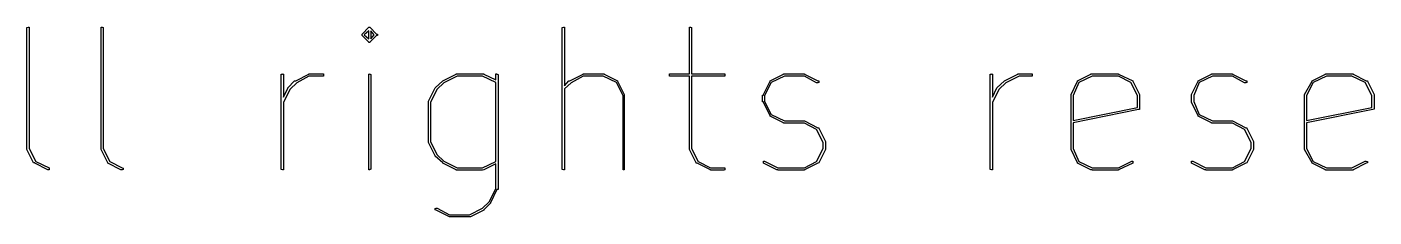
# Model space of a CAD drawing. Extents: x 83 to 245, y -135 to -50.
# Drawn here: x 119.92 to 121.138, y -55.981 to -55.809 of the extents above; entities that cross this region are included whole.
import ezdxf

# ---------------------------------------------------------------- set-up
doc = ezdxf.new("R2010")
doc.units = 0
doc.header["$MEASUREMENT"] = 0
doc.layers.add('BLACK', color=7, linetype='CONTINUOUS')

msp = doc.modelspace()

# ---------------------------------------------------------------- linework, layer by layer
at = {"layer": 'BLACK', "linetype": 'CONTINUOUS'}
for p, q in [((119.92, -55.8098), (119.921, -55.8096)), ((119.92, -55.8101), (119.92, -55.8098)), ((119.92, -55.8105), (119.92, -55.8101)), ((119.92, -55.9193), (119.92, -55.8105)), ((119.921, -55.8096), (119.921, -55.8095)), ((119.921, -55.8095), (119.921, -55.8095)), ((119.921, -55.8095), (119.922, -55.8096)), ((119.922, -55.8096), (119.922, -55.8098)), ((119.922, -55.8098), (119.922, -55.8101)), ((119.922, -55.8101), (119.922, -55.8105)), ((119.922, -55.8105), (119.922, -55.9191)), ((119.987, -55.8096), (119.988, -55.8095)), ((119.987, -55.8098), (119.987, -55.8096)), ((119.987, -55.8101), (119.987, -55.8098)), ((119.987, -55.8105), (119.987, -55.8101)), ((119.987, -55.9193), (119.987, -55.8105)), ((119.988, -55.8095), (119.988, -55.8095)), ((119.988, -55.8095), (119.988, -55.8096)), ((119.988, -55.8096), (119.989, -55.8098)), ((119.989, -55.8098), (119.989, -55.8101)), ((119.989, -55.8101), (119.989, -55.8105)), ((119.989, -55.8105), (119.989, -55.9191)), ((120.223, -55.8158), (120.229, -55.8097)), ((120.223, -55.8159), (120.223, -55.8158)), ((120.223, -55.816), (120.223, -55.8159)), ((120.223, -55.8159), (120.223, -55.8159)), ((120.223, -55.8161), (120.223, -55.816)), ((120.223, -55.8162), (120.223, -55.8161)), ((120.223, -55.8163), (120.223, -55.8162)), ((120.223, -55.8162), (120.223, -55.8162)), ((120.223, -55.8164), (120.223, -55.8163)), ((120.223, -55.8165), (120.223, -55.8164)), ((120.223, -55.8166), (120.223, -55.8165)), ((120.223, -55.8167), (120.223, -55.8166)), ((120.223, -55.8168), (120.223, -55.8167)), ((120.223, -55.8169), (120.223, -55.8168)), ((120.223, -55.8168), (120.223, -55.8168)), ((120.223, -55.817), (120.223, -55.8169)), ((120.223, -55.8171), (120.223, -55.817)), ((120.223, -55.8172), (120.223, -55.8171)), ((120.223, -55.8171), (120.223, -55.8171)), ((120.229, -55.8233), (120.223, -55.8172)), ((120.229, -55.8129), (120.225, -55.8165)), ((120.225, -55.8165), (120.229, -55.8201)), ((120.229, -55.8096), (120.229, -55.8095)), ((120.229, -55.8095), (120.229, -55.8095)), ((120.229, -55.8095), (120.229, -55.8095)), ((120.229, -55.8095), (120.229, -55.8095)), ((120.229, -55.8095), (120.23, -55.8095)), ((120.229, -55.8097), (120.229, -55.8096)), ((120.229, -55.8096), (120.229, -55.8096)), ((120.229, -55.8096), (120.229, -55.8096)), ((120.229, -55.8096), (120.229, -55.8096)), ((120.229, -55.8097), (120.229, -55.8097)), ((120.229, -55.8201), (120.229, -55.8129)), ((120.23, -55.8095), (120.23, -55.8095)), ((120.23, -55.8095), (120.23, -55.8095)), ((120.23, -55.8095), (120.23, -55.8095)), ((120.23, -55.8095), (120.23, -55.8095)), ((120.23, -55.8095), (120.23, -55.8095)), ((120.23, -55.8095), (120.23, -55.8096)), ((120.23, -55.8095), (120.23, -55.8095)), ((120.23, -55.8095), (120.23, -55.8095)), ((120.23, -55.8095), (120.23, -55.8095)), ((120.23, -55.8095), (120.23, -55.8095)), ((120.23, -55.8095), (120.23, -55.8095)), ((120.23, -55.8096), (120.23, -55.8096)), ((120.23, -55.8096), (120.23, -55.8096)), ((120.23, -55.8096), (120.23, -55.8096)), ((120.23, -55.8096), (120.23, -55.8097)), ((120.23, -55.8097), (120.23, -55.8097)), ((120.23, -55.8097), (120.236, -55.8158)), ((120.236, -55.8172), (120.23, -55.8233)), ((120.234, -55.8165), (120.231, -55.8129)), ((120.231, -55.8129), (120.231, -55.8201)), ((120.231, -55.8201), (120.234, -55.8165)), ((120.236, -55.8158), (120.236, -55.8159)), ((120.236, -55.8159), (120.237, -55.8159)), ((120.237, -55.8171), (120.236, -55.8171)), ((120.236, -55.8171), (120.236, -55.8172)), ((120.237, -55.8159), (120.237, -55.816)), ((120.237, -55.816), (120.237, -55.8161)), ((120.237, -55.8161), (120.237, -55.8162)), ((120.237, -55.8162), (120.237, -55.8162)), ((120.237, -55.8162), (120.237, -55.8163)), ((120.237, -55.8163), (120.237, -55.8164)), ((120.237, -55.8164), (120.237, -55.8165)), ((120.237, -55.8165), (120.237, -55.8166)), ((120.237, -55.8166), (120.237, -55.8167)), ((120.237, -55.8167), (120.237, -55.8168)), ((120.237, -55.8168), (120.237, -55.8168)), ((120.237, -55.8168), (120.237, -55.8169)), ((120.237, -55.8169), (120.237, -55.817)), ((120.237, -55.817), (120.237, -55.8171)), ((120.404, -55.8098), (120.405, -55.8096)), ((120.404, -55.8101), (120.404, -55.8098)), ((120.404, -55.8105), (120.404, -55.8101)), ((120.404, -55.9375), (120.404, -55.8105)), ((120.405, -55.8096), (120.405, -55.8095)), ((120.405, -55.8095), (120.405, -55.8095)), ((120.405, -55.8095), (120.406, -55.8096)), ((120.406, -55.8096), (120.406, -55.8098)), ((120.406, -55.8098), (120.406, -55.8101)), ((120.406, -55.8101), (120.406, -55.8105)), ((120.406, -55.8105), (120.406, -55.8625)), ((120.519, -55.8096), (120.52, -55.8095)), ((120.519, -55.8098), (120.519, -55.8096)), ((120.519, -55.8101), (120.519, -55.8098)), ((120.519, -55.8105), (120.519, -55.8101)), ((120.519, -55.8518), (120.519, -55.8105)), ((120.52, -55.8095), (120.52, -55.8095)), ((120.52, -55.8095), (120.52, -55.8096)), ((120.52, -55.8096), (120.521, -55.8098)), ((120.521, -55.8098), (120.521, -55.8101)), ((120.521, -55.8101), (120.521, -55.8105)), ((120.521, -55.8105), (120.521, -55.8518)), ((120.229, -55.8234), (120.229, -55.8233)), ((120.229, -55.8233), (120.229, -55.8233)), ((120.229, -55.8235), (120.229, -55.8234)), ((120.229, -55.8234), (120.229, -55.8234)), ((120.229, -55.8234), (120.229, -55.8234)), ((120.229, -55.8234), (120.229, -55.8234)), ((120.23, -55.8235), (120.229, -55.8235)), ((120.229, -55.8235), (120.229, -55.8235)), ((120.229, -55.8235), (120.229, -55.8235)), ((120.229, -55.8235), (120.229, -55.8235)), ((120.23, -55.8233), (120.23, -55.8233)), ((120.23, -55.8233), (120.23, -55.8234)), ((120.23, -55.8234), (120.23, -55.8234)), ((120.23, -55.8234), (120.23, -55.8234)), ((120.23, -55.8234), (120.23, -55.8234)), ((120.23, -55.8234), (120.23, -55.8235)), ((120.23, -55.8235), (120.23, -55.8235)), ((120.23, -55.8235), (120.23, -55.8235)), ((120.23, -55.8235), (120.23, -55.8235)), ((120.23, -55.8235), (120.23, -55.8235)), ((120.23, -55.8235), (120.23, -55.8235)), ((120.23, -55.8235), (120.23, -55.8235)), ((120.23, -55.8235), (120.23, -55.8235)), ((120.23, -55.8235), (120.23, -55.8235)), ((120.23, -55.8235), (120.23, -55.8235)), ((120.23, -55.8235), (120.23, -55.8235)), ((120.15, -55.8521), (120.151, -55.8519)), ((120.15, -55.8524), (120.15, -55.8521)), ((120.15, -55.8528), (120.15, -55.8524)), ((120.15, -55.9375), (120.15, -55.8528)), ((120.151, -55.8519), (120.151, -55.8518)), ((120.151, -55.8518), (120.151, -55.8518)), ((120.151, -55.8518), (120.152, -55.8519)), ((120.152, -55.8519), (120.152, -55.8521)), ((120.152, -55.8521), (120.152, -55.8524)), ((120.152, -55.8524), (120.152, -55.8528)), ((120.152, -55.8528), (120.152, -55.8727)), ((120.163, -55.8579), (120.175, -55.8519)), ((120.175, -55.8538), (120.164, -55.8597)), ((120.175, -55.8519), (120.175, -55.8518)), ((120.175, -55.8518), (120.175, -55.8518)), ((120.175, -55.8518), (120.175, -55.8518)), ((120.175, -55.8518), (120.175, -55.8518)), ((120.175, -55.8518), (120.175, -55.8518)), ((120.175, -55.8518), (120.187, -55.8518)), ((120.175, -55.8519), (120.175, -55.8519)), ((120.187, -55.8538), (120.175, -55.8538)), ((120.187, -55.8518), (120.188, -55.8518)), ((120.188, -55.8537), (120.187, -55.8538)), ((120.188, -55.8518), (120.188, -55.852)), ((120.188, -55.852), (120.188, -55.8523)), ((120.188, -55.8523), (120.188, -55.8526)), ((120.188, -55.8526), (120.188, -55.853)), ((120.188, -55.853), (120.188, -55.8533)), ((120.188, -55.8533), (120.188, -55.8536)), ((120.188, -55.8536), (120.188, -55.8537)), ((120.229, -55.8519), (120.23, -55.8518)), ((120.229, -55.8521), (120.229, -55.8519)), ((120.229, -55.8524), (120.229, -55.8521)), ((120.229, -55.8528), (120.229, -55.8524)), ((120.229, -55.9375), (120.229, -55.8528)), ((120.23, -55.8518), (120.23, -55.8518)), ((120.23, -55.8518), (120.23, -55.8519)), ((120.23, -55.8519), (120.23, -55.8521)), ((120.23, -55.8521), (120.231, -55.8524)), ((120.231, -55.8524), (120.231, -55.8528)), ((120.231, -55.8528), (120.231, -55.9375)), ((120.296, -55.8579), (120.308, -55.8519)), ((120.309, -55.8538), (120.297, -55.8597)), ((120.308, -55.8519), (120.308, -55.8518)), ((120.308, -55.8518), (120.308, -55.8518)), ((120.308, -55.8518), (120.308, -55.8518)), ((120.308, -55.8518), (120.308, -55.8518)), ((120.308, -55.8518), (120.308, -55.8518)), ((120.308, -55.8518), (120.332, -55.8518)), ((120.308, -55.8519), (120.308, -55.8519)), ((120.332, -55.8538), (120.309, -55.8538)), ((120.332, -55.8518), (120.333, -55.8518)), ((120.344, -55.8594), (120.332, -55.8538)), ((120.333, -55.8518), (120.333, -55.8518)), ((120.333, -55.8518), (120.333, -55.8518)), ((120.333, -55.8518), (120.333, -55.8518)), ((120.333, -55.8518), (120.333, -55.8519)), ((120.333, -55.8519), (120.333, -55.8519)), ((120.333, -55.8519), (120.344, -55.8572)), ((120.344, -55.8519), (120.344, -55.8518)), ((120.344, -55.8518), (120.345, -55.8518)), ((120.344, -55.8521), (120.344, -55.8519)), ((120.344, -55.8524), (120.344, -55.8521)), ((120.344, -55.8528), (120.344, -55.8524)), ((120.344, -55.8572), (120.344, -55.8528)), ((120.345, -55.8518), (120.345, -55.8519)), ((120.345, -55.8519), (120.345, -55.8521)), ((120.345, -55.8521), (120.346, -55.8524)), ((120.346, -55.8524), (120.346, -55.8528)), ((120.346, -55.8528), (120.346, -55.9556)), ((120.411, -55.8579), (120.423, -55.8519)), ((120.423, -55.8538), (120.412, -55.8597)), ((120.423, -55.8519), (120.423, -55.8518)), ((120.423, -55.8518), (120.423, -55.8518)), ((120.423, -55.8518), (120.423, -55.8518)), ((120.423, -55.8518), (120.423, -55.8518)), ((120.423, -55.8518), (120.423, -55.8518)), ((120.423, -55.8518), (120.441, -55.8518)), ((120.423, -55.8519), (120.423, -55.8519)), ((120.441, -55.8538), (120.423, -55.8538)), ((120.441, -55.8518), (120.441, -55.8518)), ((120.441, -55.8518), (120.441, -55.8518)), ((120.441, -55.8518), (120.442, -55.8518)), ((120.453, -55.8596), (120.441, -55.8538)), ((120.442, -55.8518), (120.442, -55.8518)), ((120.442, -55.8518), (120.442, -55.8519)), ((120.442, -55.8519), (120.442, -55.8519)), ((120.442, -55.8519), (120.454, -55.8579)), ((120.501, -55.852), (120.501, -55.8518)), ((120.501, -55.8518), (120.502, -55.8518)), ((120.501, -55.8523), (120.501, -55.852)), ((120.501, -55.8526), (120.501, -55.8523)), ((120.501, -55.853), (120.501, -55.8526)), ((120.501, -55.8533), (120.501, -55.853)), ((120.501, -55.8536), (120.501, -55.8533)), ((120.501, -55.8537), (120.501, -55.8536)), ((120.502, -55.8538), (120.501, -55.8537)), ((120.502, -55.8518), (120.519, -55.8518)), ((120.519, -55.8538), (120.502, -55.8538)), ((120.519, -55.9193), (120.519, -55.8538)), ((120.521, -55.8518), (120.55, -55.8518)), ((120.55, -55.8538), (120.521, -55.8538)), ((120.521, -55.8538), (120.521, -55.9191)), ((120.55, -55.8518), (120.551, -55.8518)), ((120.551, -55.8537), (120.55, -55.8538)), ((120.551, -55.8518), (120.551, -55.852)), ((120.551, -55.852), (120.551, -55.8523)), ((120.551, -55.8523), (120.551, -55.8526)), ((120.551, -55.8526), (120.551, -55.853)), ((120.551, -55.853), (120.551, -55.8533)), ((120.551, -55.8533), (120.551, -55.8536)), ((120.551, -55.8536), (120.551, -55.8537)), ((120.592, -55.8579), (120.604, -55.8519)), ((120.605, -55.8538), (120.593, -55.8596)), ((120.604, -55.8519), (120.604, -55.8518)), ((120.604, -55.8518), (120.604, -55.8518)), ((120.604, -55.8518), (120.605, -55.8518)), ((120.604, -55.8519), (120.604, -55.8519)), ((120.605, -55.8518), (120.605, -55.8518)), ((120.605, -55.8518), (120.605, -55.8518)), ((120.605, -55.8518), (120.623, -55.8518)), ((120.623, -55.8538), (120.605, -55.8538)), ((120.623, -55.8518), (120.623, -55.8518)), ((120.623, -55.8518), (120.623, -55.8518)), ((120.623, -55.8518), (120.623, -55.8518)), ((120.623, -55.8518), (120.623, -55.8519)), ((120.623, -55.8518), (120.623, -55.8518)), ((120.623, -55.8519), (120.623, -55.8519)), ((120.623, -55.8519), (120.635, -55.8579)), ((120.634, -55.8597), (120.623, -55.8538)), ((120.791, -55.8521), (120.792, -55.8519)), ((120.791, -55.8524), (120.791, -55.8521)), ((120.791, -55.8528), (120.791, -55.8524)), ((120.791, -55.9375), (120.791, -55.8528)), ((120.792, -55.8519), (120.792, -55.8518)), ((120.792, -55.8518), (120.792, -55.8518)), ((120.792, -55.8518), (120.793, -55.8519)), ((120.793, -55.8519), (120.793, -55.8521)), ((120.793, -55.8521), (120.793, -55.8524)), ((120.793, -55.8524), (120.793, -55.8528)), ((120.793, -55.8528), (120.793, -55.8727)), ((120.804, -55.8579), (120.816, -55.8519)), ((120.817, -55.8538), (120.805, -55.8597)), ((120.816, -55.8519), (120.816, -55.8518)), ((120.816, -55.8518), (120.816, -55.8518)), ((120.816, -55.8518), (120.816, -55.8518)), ((120.816, -55.8518), (120.816, -55.8518)), ((120.816, -55.8518), (120.816, -55.8518)), ((120.816, -55.8518), (120.828, -55.8518)), ((120.816, -55.8519), (120.816, -55.8519)), ((120.828, -55.8538), (120.817, -55.8538)), ((120.828, -55.8518), (120.829, -55.8518)), ((120.829, -55.8537), (120.828, -55.8538)), ((120.829, -55.8518), (120.829, -55.852)), ((120.829, -55.852), (120.829, -55.8523)), ((120.829, -55.8523), (120.829, -55.8526)), ((120.829, -55.8526), (120.829, -55.853)), ((120.829, -55.853), (120.829, -55.8533)), ((120.829, -55.8533), (120.829, -55.8536)), ((120.829, -55.8536), (120.829, -55.8537)), ((120.87, -55.8579), (120.882, -55.8519)), ((120.883, -55.8538), (120.871, -55.8596)), ((120.882, -55.8519), (120.882, -55.8518)), ((120.882, -55.8518), (120.883, -55.8518)), ((120.882, -55.8519), (120.882, -55.8519)), ((120.883, -55.8518), (120.883, -55.8518)), ((120.883, -55.8518), (120.883, -55.8518)), ((120.883, -55.8518), (120.883, -55.8518)), ((120.883, -55.8518), (120.907, -55.8518)), ((120.907, -55.8538), (120.883, -55.8538)), ((120.907, -55.8518), (120.907, -55.8518)), ((120.907, -55.8518), (120.907, -55.8518)), ((120.907, -55.8518), (120.907, -55.8518)), ((120.907, -55.8518), (120.907, -55.8519)), ((120.907, -55.8518), (120.907, -55.8518)), ((120.907, -55.8519), (120.907, -55.8519)), ((120.907, -55.8519), (120.92, -55.8579)), ((120.918, -55.8596), (120.907, -55.8538)), ((120.979, -55.8579), (120.991, -55.8519)), ((120.992, -55.8538), (120.98, -55.8596)), ((120.991, -55.8519), (120.991, -55.8518)), ((120.991, -55.8518), (120.991, -55.8518)), ((120.991, -55.8518), (120.992, -55.8518)), ((120.991, -55.8519), (120.991, -55.8519)), ((120.992, -55.8518), (120.992, -55.8518)), ((120.992, -55.8518), (120.992, -55.8518)), ((120.992, -55.8518), (121.01, -55.8518)), ((121.01, -55.8538), (120.992, -55.8538)), ((121.01, -55.8518), (121.01, -55.8518)), ((121.01, -55.8518), (121.01, -55.8518)), ((121.01, -55.8518), (121.01, -55.8518)), ((121.01, -55.8518), (121.01, -55.8519)), ((121.01, -55.8518), (121.01, -55.8518)), ((121.01, -55.8519), (121.01, -55.8519)), ((121.01, -55.8519), (121.022, -55.8579)), ((121.021, -55.8597), (121.01, -55.8538)), ((121.082, -55.8579), (121.094, -55.8519)), ((121.095, -55.8538), (121.083, -55.8596)), ((121.094, -55.8519), (121.094, -55.8518)), ((121.094, -55.8518), (121.094, -55.8518)), ((121.094, -55.8518), (121.094, -55.8518)), ((121.094, -55.8518), (121.094, -55.8518)), ((121.094, -55.8518), (121.094, -55.8518)), ((121.094, -55.8518), (121.119, -55.8518)), ((121.094, -55.8519), (121.094, -55.8519)), ((121.118, -55.8538), (121.095, -55.8538)), ((121.13, -55.8596), (121.118, -55.8538)), ((121.119, -55.8518), (121.119, -55.8518)), ((121.119, -55.8518), (121.119, -55.8518)), ((121.119, -55.8518), (121.119, -55.8518)), ((121.119, -55.8518), (121.119, -55.8519)), ((121.119, -55.8518), (121.119, -55.8518)), ((121.119, -55.8519), (121.119, -55.8519)), ((121.119, -55.8519), (121.131, -55.8579)), ((120.152, -55.8727), (120.156, -55.8645)), ((120.158, -55.8655), (120.152, -55.8772)), ((120.156, -55.8642), (120.162, -55.8581)), ((120.156, -55.8643), (120.156, -55.8642)), ((120.156, -55.8642), (120.156, -55.8642)), ((120.156, -55.8642), (120.156, -55.8642)), ((120.156, -55.8642), (120.156, -55.8642)), ((120.156, -55.8644), (120.156, -55.8643)), ((120.156, -55.8645), (120.156, -55.8644)), ((120.156, -55.8645), (120.156, -55.8645)), ((120.156, -55.8645), (120.156, -55.8645)), ((120.164, -55.8597), (120.158, -55.8655)), ((120.162, -55.8581), (120.163, -55.858)), ((120.163, -55.858), (120.163, -55.8579)), ((120.163, -55.8579), (120.163, -55.8579)), ((120.163, -55.8579), (120.163, -55.8579)), ((120.163, -55.8579), (120.163, -55.8579)), ((120.283, -55.8765), (120.289, -55.8644)), ((120.291, -55.8655), (120.285, -55.8772)), ((120.289, -55.8642), (120.296, -55.8581)), ((120.289, -55.8643), (120.289, -55.8642)), ((120.289, -55.8644), (120.289, -55.8643)), ((120.297, -55.8597), (120.291, -55.8655)), ((120.296, -55.858), (120.296, -55.8579)), ((120.296, -55.8581), (120.296, -55.858)), ((120.344, -55.9308), (120.344, -55.8594)), ((120.406, -55.8625), (120.41, -55.8581)), ((120.412, -55.8597), (120.406, -55.8653)), ((120.406, -55.8653), (120.406, -55.9375)), ((120.41, -55.8581), (120.411, -55.858)), ((120.411, -55.858), (120.411, -55.8579)), ((120.459, -55.8712), (120.453, -55.8596)), ((120.454, -55.8579), (120.454, -55.858)), ((120.454, -55.858), (120.454, -55.8581)), ((120.454, -55.8581), (120.454, -55.8581)), ((120.454, -55.8581), (120.454, -55.8581)), ((120.454, -55.8581), (120.454, -55.8583)), ((120.454, -55.8583), (120.454, -55.8584)), ((120.454, -55.8584), (120.46, -55.8705)), ((120.586, -55.8705), (120.592, -55.8584)), ((120.593, -55.8596), (120.587, -55.8712)), ((120.592, -55.858), (120.592, -55.8579)), ((120.592, -55.8581), (120.592, -55.858)), ((120.592, -55.8583), (120.592, -55.8581)), ((120.592, -55.8581), (120.592, -55.8581)), ((120.592, -55.8581), (120.592, -55.8581)), ((120.592, -55.8584), (120.592, -55.8583)), ((120.635, -55.8598), (120.634, -55.8597)), ((120.635, -55.8579), (120.636, -55.8581)), ((120.636, -55.8594), (120.635, -55.8597)), ((120.635, -55.8597), (120.635, -55.8598)), ((120.635, -55.8598), (120.635, -55.8598)), ((120.636, -55.8581), (120.636, -55.8584)), ((120.636, -55.8584), (120.636, -55.8588)), ((120.636, -55.8588), (120.636, -55.8591)), ((120.636, -55.8591), (120.636, -55.8594)), ((120.793, -55.8727), (120.797, -55.8644)), ((120.799, -55.8655), (120.793, -55.8772)), ((120.797, -55.8642), (120.804, -55.8581)), ((120.797, -55.8643), (120.797, -55.8642)), ((120.797, -55.8644), (120.797, -55.8643)), ((120.805, -55.8597), (120.799, -55.8655)), ((120.804, -55.858), (120.804, -55.8579)), ((120.804, -55.8581), (120.804, -55.858)), ((120.864, -55.8705), (120.87, -55.8584)), ((120.871, -55.8596), (120.866, -55.8712)), ((120.87, -55.858), (120.87, -55.8579)), ((120.87, -55.8581), (120.87, -55.858)), ((120.87, -55.8583), (120.87, -55.8581)), ((120.87, -55.8581), (120.87, -55.8581)), ((120.87, -55.8581), (120.87, -55.8581)), ((120.87, -55.8584), (120.87, -55.8583)), ((120.924, -55.8712), (120.918, -55.8596)), ((120.92, -55.8579), (120.92, -55.858)), ((120.92, -55.858), (120.92, -55.8581)), ((120.92, -55.8581), (120.92, -55.8581)), ((120.92, -55.8581), (120.92, -55.8581)), ((120.92, -55.8581), (120.92, -55.8583)), ((120.92, -55.8583), (120.92, -55.8584)), ((120.92, -55.8584), (120.926, -55.8705)), ((120.973, -55.8705), (120.979, -55.8584)), ((120.98, -55.8596), (120.975, -55.8712)), ((120.979, -55.858), (120.979, -55.8579)), ((120.979, -55.8581), (120.979, -55.858)), ((120.979, -55.8583), (120.979, -55.8581)), ((120.979, -55.8581), (120.979, -55.8581)), ((120.979, -55.8581), (120.979, -55.8581)), ((120.979, -55.8584), (120.979, -55.8583)), ((121.022, -55.8598), (121.021, -55.8597)), ((121.022, -55.8579), (121.023, -55.8581)), ((121.023, -55.8594), (121.022, -55.8597)), ((121.022, -55.8597), (121.022, -55.8598)), ((121.022, -55.8598), (121.022, -55.8598)), ((121.023, -55.8581), (121.023, -55.8584)), ((121.023, -55.8584), (121.023, -55.8588)), ((121.023, -55.8588), (121.023, -55.8591)), ((121.023, -55.8591), (121.023, -55.8594)), ((121.075, -55.8705), (121.082, -55.8584)), ((121.083, -55.8596), (121.077, -55.8712)), ((121.082, -55.858), (121.082, -55.8579)), ((121.082, -55.8581), (121.082, -55.858)), ((121.082, -55.8583), (121.082, -55.8581)), ((121.082, -55.8581), (121.082, -55.8581)), ((121.082, -55.8581), (121.082, -55.8581)), ((121.082, -55.8584), (121.082, -55.8583)), ((121.136, -55.8712), (121.13, -55.8596)), ((121.131, -55.8579), (121.131, -55.858)), ((121.131, -55.858), (121.131, -55.8581)), ((121.131, -55.8581), (121.131, -55.8581)), ((121.131, -55.8581), (121.132, -55.8581)), ((121.132, -55.8581), (121.132, -55.8583)), ((121.132, -55.8583), (121.132, -55.8584)), ((121.132, -55.8584), (121.138, -55.8705)), ((120.152, -55.8772), (120.152, -55.9375)), ((120.283, -55.8766), (120.283, -55.8765)), ((120.283, -55.8767), (120.283, -55.8766)), ((120.283, -55.8766), (120.283, -55.8766)), ((120.283, -55.8769), (120.283, -55.8767)), ((120.283, -55.877), (120.283, -55.8769)), ((120.283, -55.8769), (120.283, -55.8769)), ((120.283, -55.9133), (120.283, -55.877)), ((120.285, -55.8772), (120.285, -55.913)), ((120.459, -55.9375), (120.459, -55.8712)), ((120.46, -55.8705), (120.46, -55.8705)), ((120.46, -55.8705), (120.46, -55.8706)), ((120.46, -55.8706), (120.46, -55.8707)), ((120.46, -55.8707), (120.46, -55.8708)), ((120.46, -55.8708), (120.46, -55.8709)), ((120.46, -55.8709), (120.46, -55.8709)), ((120.46, -55.8709), (120.46, -55.9375)), ((120.585, -55.877), (120.585, -55.8709)), ((120.585, -55.8709), (120.586, -55.8709)), ((120.586, -55.877), (120.585, -55.877)), ((120.586, -55.8706), (120.586, -55.8705)), ((120.586, -55.8705), (120.586, -55.8705)), ((120.586, -55.8707), (120.586, -55.8706)), ((120.586, -55.8708), (120.586, -55.8707)), ((120.586, -55.8709), (120.586, -55.8708)), ((120.586, -55.8771), (120.586, -55.877)), ((120.586, -55.8772), (120.586, -55.8771)), ((120.586, -55.8773), (120.586, -55.8772)), ((120.586, -55.8774), (120.586, -55.8773)), ((120.592, -55.8895), (120.586, -55.8774)), ((120.586, -55.8774), (120.586, -55.8774)), ((120.587, -55.8712), (120.587, -55.8767)), ((120.587, -55.8767), (120.593, -55.8883)), ((120.793, -55.8772), (120.793, -55.9375)), ((120.864, -55.8706), (120.864, -55.8705)), ((120.864, -55.8705), (120.864, -55.8705)), ((120.864, -55.8707), (120.864, -55.8706)), ((120.864, -55.8708), (120.864, -55.8707)), ((120.864, -55.8709), (120.864, -55.8708)), ((120.864, -55.9193), (120.864, -55.8709)), ((120.864, -55.8709), (120.864, -55.8709)), ((120.866, -55.8712), (120.866, -55.8939)), ((120.924, -55.8822), (120.924, -55.8712)), ((120.926, -55.8705), (120.926, -55.8705)), ((120.926, -55.8705), (120.926, -55.8706)), ((120.926, -55.8706), (120.926, -55.8707)), ((120.926, -55.8707), (120.926, -55.8708)), ((120.926, -55.8708), (120.926, -55.8709)), ((120.926, -55.8709), (120.926, -55.8709)), ((120.926, -55.8709), (120.926, -55.883)), ((120.973, -55.8706), (120.973, -55.8705)), ((120.973, -55.8705), (120.973, -55.8705)), ((120.973, -55.8707), (120.973, -55.8706)), ((120.973, -55.8708), (120.973, -55.8707)), ((120.973, -55.8709), (120.973, -55.8708)), ((120.973, -55.877), (120.973, -55.8709)), ((120.973, -55.8709), (120.973, -55.8709)), ((120.973, -55.8771), (120.973, -55.877)), ((120.973, -55.877), (120.973, -55.877)), ((120.973, -55.8772), (120.973, -55.8771)), ((120.973, -55.8773), (120.973, -55.8772)), ((120.973, -55.8774), (120.973, -55.8773)), ((120.979, -55.8895), (120.973, -55.8774)), ((120.973, -55.8774), (120.973, -55.8774)), ((120.975, -55.8712), (120.975, -55.8767)), ((120.975, -55.8767), (120.98, -55.8883)), ((121.075, -55.8706), (121.075, -55.8705)), ((121.075, -55.8705), (121.075, -55.8705)), ((121.075, -55.8707), (121.075, -55.8706)), ((121.075, -55.8708), (121.075, -55.8707)), ((121.075, -55.8709), (121.075, -55.8708)), ((121.075, -55.9193), (121.075, -55.8709)), ((121.075, -55.8709), (121.075, -55.8709)), ((121.077, -55.8712), (121.077, -55.8939)), ((121.136, -55.8822), (121.136, -55.8712)), ((121.138, -55.8705), (121.138, -55.8705)), ((121.138, -55.8705), (121.138, -55.8706)), ((121.138, -55.8706), (121.138, -55.8707)), ((121.138, -55.8707), (121.138, -55.8708)), ((121.138, -55.8708), (121.138, -55.8709)), ((121.138, -55.8709), (121.138, -55.8709)), ((121.138, -55.8709), (121.138, -55.883)), ((120.592, -55.8896), (120.592, -55.8895)), ((120.592, -55.8898), (120.592, -55.8896)), ((120.592, -55.8899), (120.592, -55.8898)), ((120.592, -55.8898), (120.592, -55.8898)), ((120.592, -55.8898), (120.592, -55.8898)), ((120.592, -55.89), (120.592, -55.8899)), ((120.604, -55.896), (120.592, -55.89)), ((120.593, -55.8883), (120.605, -55.8941)), ((120.866, -55.8939), (120.924, -55.8822)), ((120.925, -55.884), (120.866, -55.8959)), ((120.926, -55.8839), (120.925, -55.884)), ((120.926, -55.883), (120.926, -55.8832)), ((120.926, -55.8832), (120.926, -55.8833)), ((120.926, -55.8833), (120.926, -55.8834)), ((120.926, -55.8834), (120.926, -55.8834)), ((120.926, -55.8834), (120.926, -55.8835)), ((120.926, -55.8835), (120.926, -55.8836)), ((120.926, -55.8836), (120.926, -55.8837)), ((120.926, -55.8837), (120.926, -55.8837)), ((120.926, -55.8837), (120.926, -55.8838)), ((120.926, -55.8838), (120.926, -55.8839)), ((120.926, -55.8839), (120.926, -55.8839)), ((120.926, -55.8839), (120.926, -55.8839)), ((120.926, -55.8839), (120.926, -55.8839)), ((120.979, -55.8896), (120.979, -55.8895)), ((120.979, -55.8898), (120.979, -55.8896)), ((120.979, -55.8899), (120.979, -55.8898)), ((120.979, -55.8898), (120.979, -55.8898)), ((120.979, -55.8898), (120.979, -55.8898)), ((120.979, -55.89), (120.979, -55.8899)), ((120.991, -55.896), (120.979, -55.89)), ((120.98, -55.8883), (120.992, -55.8941)), ((121.077, -55.8939), (121.136, -55.8822)), ((121.137, -55.884), (121.077, -55.8959)), ((121.138, -55.8837), (121.137, -55.8838)), ((121.137, -55.8838), (121.137, -55.8839)), ((121.137, -55.8839), (121.137, -55.8839)), ((121.137, -55.8839), (121.137, -55.8839)), ((121.137, -55.8839), (121.137, -55.8839)), ((121.137, -55.8839), (121.137, -55.884)), ((121.138, -55.883), (121.138, -55.8832)), ((121.138, -55.8832), (121.138, -55.8833)), ((121.138, -55.8833), (121.138, -55.8834)), ((121.138, -55.8834), (121.138, -55.8834)), ((121.138, -55.8834), (121.138, -55.8835)), ((121.138, -55.8835), (121.138, -55.8836)), ((121.138, -55.8836), (121.138, -55.8837)), ((121.138, -55.8837), (121.138, -55.8837)), ((120.604, -55.8961), (120.604, -55.896)), ((120.604, -55.896), (120.604, -55.896)), ((120.605, -55.8961), (120.604, -55.8961)), ((120.604, -55.8961), (120.604, -55.8961)), ((120.605, -55.8941), (120.623, -55.8941)), ((120.623, -55.8961), (120.605, -55.8961)), ((120.605, -55.8961), (120.605, -55.8961)), ((120.605, -55.8961), (120.605, -55.8961)), ((120.623, -55.8941), (120.623, -55.8941)), ((120.623, -55.8941), (120.623, -55.8941)), ((120.623, -55.8941), (120.623, -55.8942)), ((120.623, -55.8942), (120.623, -55.8942)), ((120.623, -55.8942), (120.623, -55.8942)), ((120.623, -55.8942), (120.623, -55.8942)), ((120.623, -55.8942), (120.635, -55.9003)), ((120.634, -55.9019), (120.623, -55.8961)), ((120.64, -55.9135), (120.634, -55.9019)), ((120.635, -55.9003), (120.635, -55.9004)), ((120.635, -55.9004), (120.636, -55.9004)), ((120.636, -55.9004), (120.636, -55.9005)), ((120.636, -55.9005), (120.636, -55.9005)), ((120.636, -55.9005), (120.636, -55.9006)), ((120.636, -55.9006), (120.636, -55.9007)), ((120.636, -55.9007), (120.642, -55.9128)), ((120.866, -55.8959), (120.866, -55.9191)), ((120.991, -55.8961), (120.991, -55.896)), ((120.991, -55.896), (120.991, -55.896)), ((120.992, -55.8961), (120.991, -55.8961)), ((120.991, -55.8961), (120.991, -55.8961)), ((120.992, -55.8941), (121.01, -55.8941)), ((121.01, -55.8961), (120.992, -55.8961)), ((120.992, -55.8961), (120.992, -55.8961)), ((120.992, -55.8961), (120.992, -55.8961)), ((121.01, -55.8941), (121.01, -55.8941)), ((121.01, -55.8941), (121.01, -55.8941)), ((121.01, -55.8941), (121.01, -55.8942)), ((121.01, -55.8942), (121.01, -55.8942)), ((121.01, -55.8942), (121.01, -55.8942)), ((121.01, -55.8942), (121.01, -55.8942)), ((121.01, -55.8942), (121.022, -55.9003)), ((121.021, -55.9019), (121.01, -55.8961)), ((121.027, -55.9135), (121.021, -55.9019)), ((121.022, -55.9003), (121.022, -55.9004)), ((121.022, -55.9004), (121.023, -55.9004)), ((121.023, -55.9004), (121.023, -55.9005)), ((121.023, -55.9005), (121.023, -55.9005)), ((121.023, -55.9005), (121.023, -55.9006)), ((121.023, -55.9006), (121.023, -55.9007)), ((121.023, -55.9007), (121.029, -55.9128)), ((121.077, -55.8959), (121.077, -55.9191)), ((120.283, -55.9134), (120.283, -55.9133)), ((120.283, -55.9133), (120.283, -55.9133)), ((120.283, -55.9135), (120.283, -55.9134)), ((120.283, -55.9136), (120.283, -55.9135)), ((120.283, -55.9137), (120.283, -55.9136)), ((120.289, -55.9258), (120.283, -55.9137)), ((120.283, -55.9137), (120.283, -55.9137)), ((120.285, -55.913), (120.291, -55.9248)), ((120.64, -55.9191), (120.64, -55.9135)), ((120.642, -55.9128), (120.642, -55.9129)), ((120.642, -55.9129), (120.642, -55.9129)), ((120.642, -55.9129), (120.642, -55.913)), ((120.642, -55.913), (120.642, -55.9131)), ((120.642, -55.9131), (120.642, -55.9132)), ((120.642, -55.9132), (120.642, -55.9133)), ((120.642, -55.9133), (120.642, -55.9193)), ((121.027, -55.9191), (121.027, -55.9135)), ((121.029, -55.9128), (121.029, -55.9129)), ((121.029, -55.9129), (121.029, -55.9129)), ((121.029, -55.9129), (121.029, -55.913)), ((121.029, -55.913), (121.029, -55.9131)), ((121.029, -55.9131), (121.029, -55.9132)), ((121.029, -55.9132), (121.029, -55.9133)), ((121.029, -55.9133), (121.029, -55.9193)), ((119.92, -55.9194), (119.92, -55.9193)), ((119.92, -55.9195), (119.92, -55.9194)), ((119.92, -55.9194), (119.92, -55.9194)), ((119.92, -55.9197), (119.92, -55.9195)), ((119.92, -55.9198), (119.92, -55.9197)), ((119.92, -55.9197), (119.92, -55.9197)), ((119.926, -55.9319), (119.92, -55.9198)), ((119.922, -55.9191), (119.928, -55.9307)), ((119.987, -55.9194), (119.987, -55.9193)), ((119.987, -55.9195), (119.987, -55.9194)), ((119.987, -55.9194), (119.987, -55.9194)), ((119.987, -55.9197), (119.987, -55.9195)), ((119.987, -55.9198), (119.987, -55.9197)), ((119.987, -55.9197), (119.987, -55.9197)), ((119.993, -55.9319), (119.987, -55.9198)), ((119.989, -55.9191), (119.995, -55.9307)), ((120.289, -55.9259), (120.289, -55.9258)), ((120.289, -55.9261), (120.289, -55.9259)), ((120.296, -55.9321), (120.289, -55.9261)), ((120.291, -55.9248), (120.297, -55.9306)), ((120.519, -55.9194), (120.519, -55.9193)), ((120.519, -55.9195), (120.519, -55.9194)), ((120.519, -55.9194), (120.519, -55.9194)), ((120.519, -55.9197), (120.519, -55.9195)), ((120.519, -55.9198), (120.519, -55.9197)), ((120.519, -55.9197), (120.519, -55.9197)), ((120.525, -55.9319), (120.519, -55.9198)), ((120.521, -55.9191), (120.527, -55.9307)), ((120.586, -55.9306), (120.586, -55.9304)), ((120.586, -55.9304), (120.587, -55.9304)), ((120.587, -55.9304), (120.587, -55.9305)), ((120.587, -55.9305), (120.599, -55.9365)), ((120.634, -55.9307), (120.64, -55.9191)), ((120.642, -55.9198), (120.636, -55.9319)), ((120.642, -55.9193), (120.642, -55.9194)), ((120.642, -55.9194), (120.642, -55.9194)), ((120.642, -55.9194), (120.642, -55.9195)), ((120.642, -55.9195), (120.642, -55.9197)), ((120.642, -55.9197), (120.642, -55.9197)), ((120.642, -55.9197), (120.642, -55.9198)), ((120.864, -55.9194), (120.864, -55.9193)), ((120.864, -55.9195), (120.864, -55.9194)), ((120.864, -55.9194), (120.864, -55.9194)), ((120.864, -55.9197), (120.864, -55.9195)), ((120.864, -55.9198), (120.864, -55.9197)), ((120.864, -55.9197), (120.864, -55.9197)), ((120.87, -55.9319), (120.864, -55.9198)), ((120.866, -55.9191), (120.871, -55.9307)), ((120.907, -55.9365), (120.919, -55.9305)), ((120.919, -55.9305), (120.919, -55.9304)), ((120.919, -55.9304), (120.919, -55.9304)), ((120.919, -55.9304), (120.92, -55.9306)), ((120.973, -55.9306), (120.973, -55.9304)), ((120.973, -55.9304), (120.974, -55.9304)), ((120.974, -55.9304), (120.974, -55.9305)), ((120.974, -55.9305), (120.986, -55.9365)), ((121.021, -55.9307), (121.027, -55.9191)), ((121.029, -55.9198), (121.023, -55.9319)), ((121.029, -55.9193), (121.029, -55.9194)), ((121.029, -55.9194), (121.029, -55.9194)), ((121.029, -55.9194), (121.029, -55.9195)), ((121.029, -55.9195), (121.029, -55.9197)), ((121.029, -55.9197), (121.029, -55.9197)), ((121.029, -55.9197), (121.029, -55.9198)), ((121.075, -55.9194), (121.075, -55.9193)), ((121.075, -55.9195), (121.075, -55.9194)), ((121.075, -55.9194), (121.075, -55.9194)), ((121.075, -55.9197), (121.075, -55.9195)), ((121.075, -55.9198), (121.075, -55.9197)), ((121.075, -55.9197), (121.075, -55.9197)), ((121.082, -55.9319), (121.075, -55.9198)), ((121.077, -55.9191), (121.083, -55.9307)), ((121.118, -55.9365), (121.13, -55.9305)), ((121.13, -55.9305), (121.131, -55.9304)), ((121.131, -55.9304), (121.131, -55.9304)), ((121.131, -55.9304), (121.131, -55.9306)), ((119.926, -55.932), (119.926, -55.9319)), ((119.927, -55.9321), (119.926, -55.932)), ((119.927, -55.9322), (119.927, -55.9321)), ((119.927, -55.9321), (119.927, -55.9321)), ((119.927, -55.9321), (119.927, -55.9321)), ((119.927, -55.9323), (119.927, -55.9322)), ((119.939, -55.9383), (119.927, -55.9323)), ((119.928, -55.9307), (119.94, -55.9366)), ((119.939, -55.9384), (119.939, -55.9383)), ((119.94, -55.9384), (119.939, -55.9384)), ((119.94, -55.9366), (119.94, -55.9368)), ((119.94, -55.9368), (119.94, -55.9371)), ((119.94, -55.9371), (119.94, -55.9374)), ((119.94, -55.9374), (119.94, -55.9377)), ((119.94, -55.9377), (119.94, -55.938)), ((119.94, -55.938), (119.94, -55.9383)), ((119.94, -55.9383), (119.94, -55.9384)), ((119.993, -55.932), (119.993, -55.9319)), ((119.993, -55.9321), (119.993, -55.932)), ((119.993, -55.9322), (119.993, -55.9321)), ((119.993, -55.9321), (119.993, -55.9321)), ((119.993, -55.9321), (119.993, -55.9321)), ((119.993, -55.9323), (119.993, -55.9322)), ((120.005, -55.9383), (119.993, -55.9323)), ((119.995, -55.9307), (120.006, -55.9366)), ((120.006, -55.9384), (120.005, -55.9383)), ((120.006, -55.9366), (120.007, -55.9368)), ((120.007, -55.938), (120.006, -55.9383)), ((120.006, -55.9383), (120.006, -55.9384)), ((120.006, -55.9384), (120.006, -55.9384)), ((120.007, -55.9368), (120.007, -55.9371)), ((120.007, -55.9371), (120.007, -55.9374)), ((120.007, -55.9374), (120.007, -55.9377)), ((120.007, -55.9377), (120.007, -55.938)), ((120.15, -55.9378), (120.15, -55.9375)), ((120.15, -55.9381), (120.15, -55.9378)), ((120.151, -55.9383), (120.15, -55.9381)), ((120.152, -55.9383), (120.151, -55.9384)), ((120.151, -55.9384), (120.151, -55.9383)), ((120.151, -55.9384), (120.151, -55.9384)), ((120.152, -55.9375), (120.152, -55.9378)), ((120.152, -55.9378), (120.152, -55.9381)), ((120.152, -55.9381), (120.152, -55.9383)), ((120.229, -55.9378), (120.229, -55.9375)), ((120.229, -55.9381), (120.229, -55.9378)), ((120.229, -55.9383), (120.229, -55.9381)), ((120.23, -55.9384), (120.229, -55.9383)), ((120.231, -55.9378), (120.23, -55.9381)), ((120.23, -55.9381), (120.23, -55.9383)), ((120.23, -55.9383), (120.23, -55.9384)), ((120.23, -55.9384), (120.23, -55.9384)), ((120.231, -55.9375), (120.231, -55.9378)), ((120.296, -55.9322), (120.296, -55.9321)), ((120.296, -55.9323), (120.296, -55.9322)), ((120.308, -55.9383), (120.296, -55.9323)), ((120.297, -55.9306), (120.309, -55.9365)), ((120.308, -55.9384), (120.308, -55.9383)), ((120.308, -55.9385), (120.308, -55.9384)), ((120.308, -55.9384), (120.308, -55.9384)), ((120.308, -55.9384), (120.308, -55.9384)), ((120.308, -55.9384), (120.308, -55.9384)), ((120.308, -55.9384), (120.308, -55.9384)), ((120.332, -55.9385), (120.308, -55.9385)), ((120.309, -55.9365), (120.332, -55.9365)), ((120.332, -55.9365), (120.344, -55.9308)), ((120.333, -55.9384), (120.332, -55.9385)), ((120.344, -55.933), (120.333, -55.9383)), ((120.333, -55.9383), (120.333, -55.9384)), ((120.333, -55.9384), (120.333, -55.9384)), ((120.333, -55.9384), (120.333, -55.9384)), ((120.333, -55.9384), (120.333, -55.9384)), ((120.333, -55.9384), (120.333, -55.9384)), ((120.344, -55.9554), (120.344, -55.933)), ((120.404, -55.9378), (120.404, -55.9375)), ((120.404, -55.9381), (120.404, -55.9378)), ((120.405, -55.9383), (120.404, -55.9381)), ((120.406, -55.9383), (120.405, -55.9384)), ((120.405, -55.9384), (120.405, -55.9383)), ((120.405, -55.9384), (120.405, -55.9384)), ((120.406, -55.9375), (120.406, -55.9378)), ((120.406, -55.9378), (120.406, -55.9381)), ((120.406, -55.9381), (120.406, -55.9383)), ((120.459, -55.9378), (120.459, -55.9375)), ((120.459, -55.9381), (120.459, -55.9378)), ((120.459, -55.9383), (120.459, -55.9381)), ((120.459, -55.9384), (120.459, -55.9383)), ((120.46, -55.9384), (120.459, -55.9384)), ((120.46, -55.9375), (120.46, -55.9378)), ((120.46, -55.9378), (120.46, -55.9381)), ((120.46, -55.9381), (120.46, -55.9383)), ((120.46, -55.9383), (120.46, -55.9384)), ((120.525, -55.932), (120.525, -55.9319)), ((120.525, -55.9321), (120.525, -55.932)), ((120.525, -55.9322), (120.525, -55.9321)), ((120.525, -55.9321), (120.525, -55.9321)), ((120.525, -55.9321), (120.525, -55.9321)), ((120.526, -55.9323), (120.525, -55.9322)), ((120.538, -55.9383), (120.526, -55.9323)), ((120.527, -55.9307), (120.538, -55.9365)), ((120.538, -55.9365), (120.55, -55.9365)), ((120.538, -55.9384), (120.538, -55.9383)), ((120.538, -55.9385), (120.538, -55.9384)), ((120.538, -55.9384), (120.538, -55.9384)), ((120.538, -55.9384), (120.538, -55.9384)), ((120.538, -55.9384), (120.538, -55.9384)), ((120.538, -55.9384), (120.538, -55.9384)), ((120.55, -55.9385), (120.538, -55.9385)), ((120.55, -55.9365), (120.551, -55.9365)), ((120.551, -55.9384), (120.55, -55.9385)), ((120.551, -55.9365), (120.551, -55.9367)), ((120.551, -55.9367), (120.551, -55.937)), ((120.551, -55.937), (120.551, -55.9373)), ((120.551, -55.9373), (120.551, -55.9376)), ((120.551, -55.9376), (120.551, -55.938)), ((120.551, -55.938), (120.551, -55.9382)), ((120.551, -55.9382), (120.551, -55.9384)), ((120.586, -55.9308), (120.586, -55.9306)), ((120.586, -55.9311), (120.586, -55.9308)), ((120.586, -55.9315), (120.586, -55.9311)), ((120.586, -55.9318), (120.586, -55.9315)), ((120.586, -55.9321), (120.586, -55.9318)), ((120.586, -55.9323), (120.586, -55.9321)), ((120.598, -55.9383), (120.586, -55.9323)), ((120.598, -55.9384), (120.598, -55.9383)), ((120.599, -55.9384), (120.598, -55.9384)), ((120.598, -55.9384), (120.598, -55.9384)), ((120.598, -55.9384), (120.598, -55.9384)), ((120.598, -55.9384), (120.598, -55.9384)), ((120.599, -55.9365), (120.623, -55.9365)), ((120.599, -55.9385), (120.599, -55.9384)), ((120.623, -55.9385), (120.599, -55.9385)), ((120.623, -55.9365), (120.634, -55.9307)), ((120.635, -55.9323), (120.623, -55.9383)), ((120.623, -55.9383), (120.623, -55.9384)), ((120.623, -55.9384), (120.623, -55.9384)), ((120.623, -55.9384), (120.623, -55.9384)), ((120.623, -55.9384), (120.623, -55.9384)), ((120.623, -55.9384), (120.623, -55.9384)), ((120.623, -55.9384), (120.623, -55.9385)), ((120.636, -55.9321), (120.635, -55.9322)), ((120.635, -55.9322), (120.635, -55.9323)), ((120.636, -55.9319), (120.636, -55.932)), ((120.636, -55.932), (120.636, -55.9321)), ((120.636, -55.9321), (120.636, -55.9321)), ((120.636, -55.9321), (120.636, -55.9321)), ((120.791, -55.9378), (120.791, -55.9375)), ((120.791, -55.9381), (120.791, -55.9378)), ((120.792, -55.9383), (120.791, -55.9381)), ((120.793, -55.9383), (120.792, -55.9384)), ((120.792, -55.9384), (120.792, -55.9383)), ((120.792, -55.9384), (120.792, -55.9384)), ((120.793, -55.9375), (120.793, -55.9378)), ((120.793, -55.9378), (120.793, -55.9381)), ((120.793, -55.9381), (120.793, -55.9383)), ((120.87, -55.932), (120.87, -55.9319)), ((120.87, -55.9321), (120.87, -55.932)), ((120.87, -55.9322), (120.87, -55.9321)), ((120.87, -55.9321), (120.87, -55.9321)), ((120.87, -55.9321), (120.87, -55.9321)), ((120.87, -55.9323), (120.87, -55.9322)), ((120.882, -55.9383), (120.87, -55.9323)), ((120.871, -55.9307), (120.883, -55.9365)), ((120.882, -55.9384), (120.882, -55.9383)), ((120.883, -55.9384), (120.882, -55.9384)), ((120.882, -55.9384), (120.882, -55.9384)), ((120.883, -55.9365), (120.907, -55.9365)), ((120.883, -55.9385), (120.883, -55.9384)), ((120.883, -55.9384), (120.883, -55.9384)), ((120.883, -55.9384), (120.883, -55.9384)), ((120.907, -55.9385), (120.883, -55.9385)), ((120.92, -55.9323), (120.907, -55.9383)), ((120.907, -55.9383), (120.907, -55.9384)), ((120.907, -55.9384), (120.907, -55.9384)), ((120.907, -55.9384), (120.907, -55.9384)), ((120.907, -55.9384), (120.907, -55.9384)), ((120.907, -55.9384), (120.907, -55.9384)), ((120.907, -55.9384), (120.907, -55.9385)), ((120.92, -55.9306), (120.92, -55.9308)), ((120.92, -55.9308), (120.92, -55.9311)), ((120.92, -55.9311), (120.92, -55.9315)), ((120.92, -55.9315), (120.92, -55.9318)), ((120.92, -55.9318), (120.92, -55.9321)), ((120.92, -55.9321), (120.92, -55.9323)), ((120.973, -55.9308), (120.973, -55.9306)), ((120.973, -55.9311), (120.973, -55.9308)), ((120.973, -55.9315), (120.973, -55.9311)), ((120.973, -55.9318), (120.973, -55.9315)), ((120.973, -55.9321), (120.973, -55.9318)), ((120.973, -55.9323), (120.973, -55.9321)), ((120.985, -55.9383), (120.973, -55.9323)), ((120.985, -55.9384), (120.985, -55.9383)), ((120.986, -55.9384), (120.985, -55.9384)), ((120.985, -55.9384), (120.985, -55.9384)), ((120.985, -55.9384), (120.985, -55.9384)), ((120.986, -55.9365), (121.01, -55.9365)), ((120.986, -55.9385), (120.986, -55.9384)), ((120.986, -55.9384), (120.986, -55.9384)), ((121.01, -55.9385), (120.986, -55.9385)), ((121.01, -55.9365), (121.021, -55.9307)), ((121.022, -55.9323), (121.01, -55.9383)), ((121.01, -55.9383), (121.01, -55.9384)), ((121.01, -55.9384), (121.01, -55.9384)), ((121.01, -55.9384), (121.01, -55.9384)), ((121.01, -55.9384), (121.01, -55.9384)), ((121.01, -55.9384), (121.01, -55.9384)), ((121.01, -55.9384), (121.01, -55.9385)), ((121.023, -55.9321), (121.022, -55.9322)), ((121.022, -55.9322), (121.022, -55.9323)), ((121.023, -55.9319), (121.023, -55.932)), ((121.023, -55.932), (121.023, -55.9321)), ((121.023, -55.9321), (121.023, -55.9321)), ((121.023, -55.9321), (121.023, -55.9321)), ((121.082, -55.932), (121.082, -55.9319)), ((121.082, -55.9321), (121.082, -55.932)), ((121.082, -55.9322), (121.082, -55.9321)), ((121.082, -55.9321), (121.082, -55.9321)), ((121.082, -55.9321), (121.082, -55.9321)), ((121.082, -55.9323), (121.082, -55.9322)), ((121.094, -55.9383), (121.082, -55.9323)), ((121.083, -55.9307), (121.095, -55.9365)), ((121.094, -55.9384), (121.094, -55.9383)), ((121.094, -55.9385), (121.094, -55.9384)), ((121.094, -55.9384), (121.094, -55.9384)), ((121.094, -55.9384), (121.094, -55.9384)), ((121.094, -55.9384), (121.094, -55.9384)), ((121.094, -55.9384), (121.094, -55.9384)), ((121.119, -55.9385), (121.094, -55.9385)), ((121.095, -55.9365), (121.118, -55.9365)), ((121.131, -55.9323), (121.119, -55.9383)), ((121.119, -55.9383), (121.119, -55.9384)), ((121.119, -55.9384), (121.119, -55.9384)), ((121.119, -55.9384), (121.119, -55.9384)), ((121.119, -55.9384), (121.119, -55.9384)), ((121.119, -55.9384), (121.119, -55.9384)), ((121.119, -55.9384), (121.119, -55.9385)), ((121.131, -55.9306), (121.132, -55.9308)), ((121.132, -55.9321), (121.131, -55.9323)), ((121.132, -55.9308), (121.132, -55.9311)), ((121.132, -55.9311), (121.132, -55.9315)), ((121.132, -55.9315), (121.132, -55.9318)), ((121.132, -55.9318), (121.132, -55.9321)), ((120.332, -55.9729), (120.338, -55.9671)), ((120.338, -55.9671), (120.344, -55.9554)), ((120.345, -55.956), (120.339, -55.9681)), ((120.346, -55.956), (120.345, -55.956)), ((120.346, -55.9556), (120.346, -55.9556)), ((120.346, -55.9556), (120.346, -55.9557)), ((120.346, -55.9557), (120.346, -55.9558)), ((120.346, -55.9558), (120.346, -55.9559)), ((120.346, -55.9559), (120.346, -55.956)), ((120.289, -55.9731), (120.29, -55.9729)), ((120.289, -55.9735), (120.289, -55.9731)), ((120.289, -55.9738), (120.289, -55.9735)), ((120.289, -55.9741), (120.289, -55.9738)), ((120.289, -55.9744), (120.289, -55.9741)), ((120.29, -55.9746), (120.289, -55.9744)), ((120.29, -55.9728), (120.29, -55.9727)), ((120.29, -55.9727), (120.291, -55.9728)), ((120.29, -55.9729), (120.29, -55.9728)), ((120.302, -55.9807), (120.29, -55.9746)), ((120.291, -55.9728), (120.302, -55.9788)), ((120.302, -55.9788), (120.32, -55.9788)), ((120.32, -55.9788), (120.332, -55.9729)), ((120.333, -55.9746), (120.321, -55.9807)), ((120.339, -55.9684), (120.333, -55.9744)), ((120.333, -55.9744), (120.333, -55.9745)), ((120.333, -55.9745), (120.333, -55.9746)), ((120.339, -55.9681), (120.339, -55.9683)), ((120.339, -55.9683), (120.339, -55.9684)), ((120.302, -55.9808), (120.302, -55.9807)), ((120.302, -55.9807), (120.302, -55.9807)), ((120.302, -55.9807), (120.302, -55.9807)), ((120.302, -55.9807), (120.302, -55.9807)), ((120.32, -55.9808), (120.302, -55.9808)), ((120.302, -55.9808), (120.302, -55.9808)), ((120.302, -55.9808), (120.302, -55.9808)), ((120.321, -55.9808), (120.32, -55.9808)), ((120.32, -55.9808), (120.32, -55.9808)), ((120.321, -55.9807), (120.321, -55.9807)), ((120.321, -55.9807), (120.321, -55.9807)), ((120.321, -55.9807), (120.321, -55.9807)), ((120.321, -55.9807), (120.321, -55.9808))]:
    msp.add_line(p, q, dxfattribs=at)

doc.saveas('drawing.dxf')
